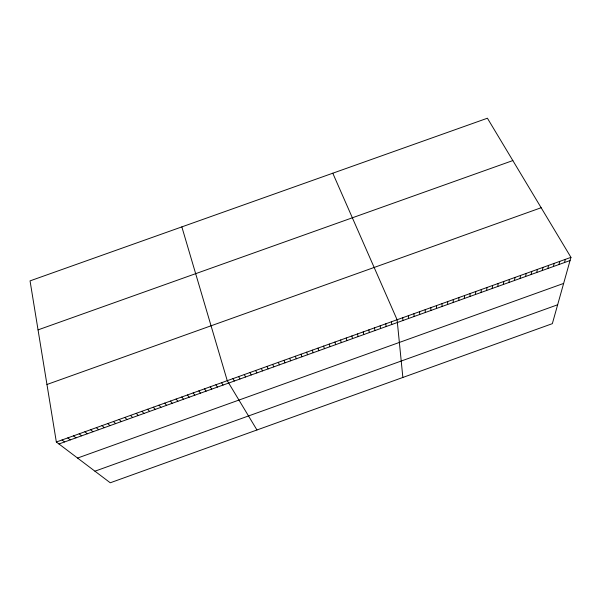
<?xml version="1.0" encoding="UTF-8"?>
<svg xmlns="http://www.w3.org/2000/svg" width="601" height="601" viewBox="0 0 601 601"><rect width="100%" height="100%" fill="white"/><g stroke="black" fill="none" stroke-linecap="round" stroke-linejoin="round"><path stroke-width="0.9" d="M442.043 306.48L442.066 303.595M447.617 304.474L447.685 301.582M453.199 302.476L453.304 299.568M458.773 300.477L458.916 297.555M464.348 298.472L464.528 295.542M469.922 296.473L470.14 293.528M475.496 294.475L475.752 291.515M481.07 292.477L481.363 289.502M486.637 290.478L486.968 287.488M492.211 288.472L492.572 285.475M497.778 286.474L498.184 283.462M503.345 284.483L503.788 281.456M508.912 282.485L509.393 279.442M514.471 280.487L514.989 277.429M520.038 278.488L520.594 275.423M525.597 276.49L526.191 273.41M531.164 274.499L531.795 271.404M536.723 272.501L537.392 269.398M542.282 270.51L542.988 267.385M547.834 268.512L548.578 265.379M553.393 266.521L554.175 263.373M558.953 264.523L559.771 261.367M564.504 262.532L565.361 259.362M570.95 257.356L552.349 323.654L110.253 482.783L56.344 442.005L30.05 280.877L487.411 118.217L570.95 257.356L56.344 442.005M58.936 443.966L570.056 260.541M77.559 458.052L563.633 283.424M94.928 471.192L557.638 304.782M46.953 384.49L541.155 207.728M38.043 329.881L512.841 160.565M62.053 439.955L64.608 441.93M67.77 437.904L70.287 439.894M73.48 435.853L75.959 437.859M79.197 433.802L81.631 435.823M84.906 431.758L87.303 433.787M90.608 429.707L92.975 431.751M96.318 427.657L98.639 429.715M102.027 425.613L104.311 427.687M107.729 423.562L109.975 425.651M113.439 421.519L115.64 423.615M119.141 419.475L121.304 421.586M124.843 417.425L126.969 419.551M130.537 415.381L132.626 417.522M136.239 413.338L138.29 415.486M141.934 411.294L143.947 413.458M147.636 409.243L149.604 411.43M153.33 407.2L155.261 409.401M159.025 405.157L160.918 407.365M164.719 403.121L166.567 405.337M170.406 401.077L172.224 403.309M176.101 399.034L177.873 401.28M181.787 396.991L183.523 399.252M187.474 394.947L189.172 397.223M193.161 392.911L194.822 395.203M198.848 390.868L200.471 393.174M204.535 388.832L206.113 391.146M210.215 386.789L211.762 389.117M215.902 384.753L217.404 387.097M221.581 382.717L223.046 385.068M256.958 429.978L227.261 380.673L181.848 226.893M232.94 378.638L234.33 381.019M238.62 376.602L239.964 378.998M244.291 374.566L245.606 376.977M249.971 372.53L251.241 374.956M255.643 370.494L256.875 372.928M261.315 368.458L262.509 370.907M266.987 366.422L268.144 368.886M272.659 364.386L273.778 366.865M332.789 173.208L397.096 319.732L402.858 377.466M278.323 362.35L279.405 364.845M283.995 360.322L285.032 362.824M289.659 358.286L290.666 360.803M295.324 356.25L296.293 358.789M300.988 354.222L301.912 356.769M306.653 352.186L307.539 354.748M312.31 350.158L313.166 352.727M317.974 348.129L318.785 350.714M323.631 346.093L324.405 348.693M329.288 344.065L330.024 346.679M334.945 342.037L335.643 344.666M340.602 340.008L341.263 342.645M346.259 337.98L346.875 340.632M351.908 335.951L352.494 338.618M357.565 333.923L358.106 336.605M363.214 331.895L363.718 334.584M368.864 329.866L369.33 332.571M374.513 327.838L374.941 330.558M380.163 325.81L380.553 328.544M385.804 323.789L386.158 326.531M391.454 321.76L391.762 324.525M402.723 317.719L402.955 320.506M408.342 315.698L408.545 318.5M413.969 313.677L414.134 316.494M419.588 311.664L419.716 314.488M425.215 309.643L425.298 312.49M430.834 307.629L430.879 310.484M436.454 305.616L436.461 308.478"/></g></svg>
